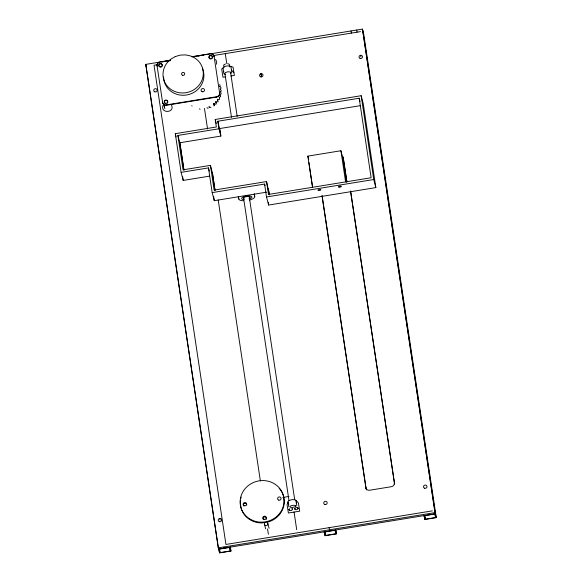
<?xml version="1.0" encoding="UTF-8"?>
<svg xmlns="http://www.w3.org/2000/svg" width="582" height="582" viewBox="0 0 582 582"><rect width="100%" height="100%" fill="white"/><g stroke="black" fill="none" stroke-linecap="round" stroke-linejoin="round"><path stroke-width="0.87" d="M214.278 105.095L213.87 105.982M163.011 105.349C159.985 113.745 175.247 113.192 171.523 105.029M216.409 64.238L216.7 61.99L215.616 59.364M289.763 508.588L289.116 510.123L288.912 509.352C289.218 511.454 292.681 510.865 292.339 508.799L292.535 509.57M295.43 507.664L294.783 509.199L294.587 508.435C294.885 510.53 298.355 509.941 298.006 507.875L298.202 508.646L297.533 507.584L296.253 507.308M223.801 67.527L221.72 68.967L222.855 76.489L223.052 77.253L225.671 76.831M225.278 72.641L227.715 71.797L230.232 71.935M209.455 106.921L210.96 107.495M288.628 500.695L292.186 499.582L295.561 499.88M219.625 86.471L220.061 85.94L219.72 84.441M209.251 107.706L208.923 106.564M225.525 63.947L223.692 64.951L223.925 67.017M220.367 89.053C221.48 88.711 220.884 86.449 219.749 86.594M220.462 91.774L221.32 91.018L220.454 89.257M170.453 60.201L159.992 61.91A3.47 3.259 -14.6 0 0 157.053 65.686L162.633 102.607A3.47 3.259 -14.6 0 0 163.979 104.724L164.357 104.942A3.47 3.259 -14.6 0 0 166.539 105.269L216.722 97.099A3.47 3.259 -14.6 0 0 219.661 93.324L214.081 56.403A3.47 3.259 -14.6 0 0 210.175 53.74L191.754 56.738M230.305 546.549L230.981 551.045L219.574 552.9L218.272 547.902L145.726 64.376L169.929 60.433M192.344 56.789L362.426 29.1L363.728 34.098L436.274 517.624L424.875 519.486L423.871 515.637M161.84 62.005L163.578 61.721M165.324 61.437L167.07 61.154M168.809 60.87L170.555 60.586M194.49 56.694L196.243 56.41M197.996 56.119L199.75 55.836M201.503 55.552L203.256 55.268M157.613 64.638L154.026 65.22L225.932 544.454L432.375 510.851M213.223 55.588L360.469 31.617M230.901 75.98L234.386 75.413L233.062 67.119L229.825 66.181M162.633 102.607L162.538 102.221A3.47 3.259 -14.6 0 0 163.877 104.338L164.255 104.556A3.47 3.259 -14.6 0 0 166.445 104.884L216.628 96.721A3.47 3.259 -14.6 0 0 219.567 92.938L219.661 93.324M215.231 119.47L361.16 95.71L363.263 103.785L375.841 187.6L268.629 205.053L266.52 196.978L264.592 184.079L212.183 192.613L208.472 167.9L181.104 172.352L175.298 133.671L216.358 126.985L215.231 119.47L216.278 123.5M183.905 170.09L179.802 142.757L220.862 136.072L218.963 128.768L217.828 121.245L359.203 98.234L360.047 101.479M360.207 105.684L219.734 128.549L220.862 136.072M215.049 190.219L212.539 173.451L210.429 165.375L183.061 169.835L177.903 135.446L218.963 128.768M312.527 187.288L307.849 156.129L340.921 150.745L343.031 158.813L346.501 181.962M181.104 172.352L183.206 180.427L209.695 176.113M269.422 194.795L266.549 181.562L214.14 190.088L210.429 165.375M212.183 192.613L214.285 200.688L266.694 192.155M266.52 196.978L373.739 179.525L375.841 187.6M282.801 497.472L288.999 496.461M218.272 547.902L434.972 512.626L436.274 517.624M230.356 550.943L229.453 547.48L219.188 549.153L220.091 552.616L230.356 550.943L229.955 548.251M335.858 533.774L334.956 530.311L324.691 531.984L325.593 535.44L335.858 533.774L335.319 530.173M435.656 517.529L434.754 514.066L424.489 515.739L425.391 519.195L435.656 517.529L434.987 513.033M324.072 531.883L325.076 535.724L336.476 533.869L335.938 530.275M207.003 107.677L208.058 108.448M200.121 109.307L199.393 108.87M220.462 94.437L221.247 93.833L220.491 91.985M219.618 97.07L220.68 96.605L220.382 95.106M227.715 63.685L229.359 64.289L229.766 66.988M192.104 106.055L191.733 105.691M291.866 508.508L292.419 509.163M233.869 72.495L231.476 70.167A4.045 1.382 -8.5 0 1 231.294 70.546M295.831 500.913A4.045 1.382 -8.5 0 0 296.012 500.527L298.406 502.855L299.73 511.149L288.396 512.997L287.064 504.703L288.097 501.815A4.045 1.382 -8.5 0 0 288.454 502.113M214.016 104.113L213.725 103.48L214.023 104.629L214.591 103.822L215.769 104.2L216.38 103.836L215.74 101.588L216.046 102.745L216.46 101.865L218.155 101.748L217.348 99.26L217.646 100.417L217.981 99.646L219.538 99.42L219.283 97.449M362.753 31.246L363.052 32.403M360.513 55.283L360.949 56.949M350.488 190.947L394.596 484.079L350.793 192.096M307.849 156.129L308.693 159.359M261.471 75.34L261.034 73.674L261.522 76.897M321.977 195.588L366.085 488.72A3.47 3.259 -14.6 0 0 366.18 489.135M264.592 184.079L265.006 185.694M254.145 194.199L254.749 196.505A8.061 2.757 -8.5 0 1 249.525 200.055M214.081 56.403L214.183 56.789A3.47 3.259 -14.6 0 0 212.837 54.672M335.479 530.027L336.476 533.869M216.628 96.721L216.722 97.099M238.234 196.789L238.838 199.095A8.061 2.757 -8.5 0 0 243.422 200.768M213.907 103.771L214.322 105.262M217.828 121.245L220.687 134.333M208.472 167.9L209.316 171.13M177.903 135.446L180.005 143.521L183.97 169.973M175.298 133.671L176.135 136.901M157.053 65.686L157.155 66.072A3.47 3.259 -14.6 0 1 157.373 64.384M166.445 104.884L166.539 105.269M164.721 108.172L164.873 108.747M163.426 103.509L164.466 107.51L164.408 106.804M267.873 523.647L269.08 528.26M145.726 64.376L146.424 67.068M264.454 524.2L265.654 528.82M229.977 547.196L230.981 551.045M219.698 518.497L220.134 520.163M223.975 546.971L224.274 548.128M362.724 30.257L435.278 513.782L218.57 549.052L146.024 65.526M362.426 29.1L434.972 512.626M356.722 30.031L357.05 32.177M424.853 515.601L425.391 519.195M424.336 515.885L424.875 519.486M361.16 95.71L373.739 179.525M351.019 30.955L351.346 33.109M359.203 98.234L371.134 177.75L268.484 194.453L266.549 181.562M346.93 181.846L343.104 156.9L346.865 181.977M340.921 150.745L345.599 181.904M322.144 195.843L366.085 488.72M308.889 162.473L312.65 187.542M329.15 527.648L329.477 529.802M325.054 531.846L325.593 535.44M324.669 533.032L325.076 535.724M268.447 188.866L269.35 194.883M268.237 202.471L268.629 205.053M254.349 193.871L254.749 196.505M296.012 500.527L296.82 505.904M230.574 72.379L237.18 116.436M249.191 196.454L294.652 499.443M225.278 53.624L226.762 63.518M294.048 511.949L296.696 529.635M224.87 73.31L231.483 117.36M243.487 197.385L288.948 500.367M288.01 501.466L288.81 506.842M238.576 197.334L238.838 199.095M204.464 108.354L207.563 129M218.199 199.917L260.358 480.892M267.567 528.936L268.36 534.247M212.335 172.687L214.984 190.336M213.623 196.272L214.285 200.688M182.675 176.913L183.206 180.427M219.421 548.12L220.091 552.616M218.897 548.404L219.574 552.9M240.621 504.856L240.33 502.484A22.058 20.712 -14.6 0 1 240.497 500.156M240.722 505.649L240.999 507.86A22.058 20.712 -14.6 0 0 261.995 522.934L267.691 522.134A22.058 20.712 -14.6 0 0 284.278 501.786L283.601 496.417A22.058 20.712 -14.6 0 0 279.149 488.298M394.298 482.922A3.47 3.259 -14.6 0 1 391.359 486.705L369.686 490.233A3.47 3.259 -14.6 0 1 365.787 487.563M366.529 489.913A3.47 3.259 -14.6 0 1 366.325 489.535M249.176 199.08A5.216 1.782 -8.5 0 0 251.955 197.196L251.839 196.745A5.216 1.782 -8.5 0 0 246.339 196.069A5.216 1.782 -8.5 0 0 241.632 198.404L241.748 198.855A5.216 1.782 -8.5 0 0 244.018 199.684M244.258 198.942A3.47 1.186 -8.5 0 1 244.469 197.225A3.47 1.186 -8.5 0 1 249.322 196.658A3.47 1.186 -8.5 0 1 249.111 198.375M230.501 73.456A4.045 1.382 -8.5 0 0 231.796 72.314L230.901 66.588C228.566 65.308 224.703 65.795 222.986 67.876L223.881 73.601A4.045 1.382 -8.5 0 0 225.641 74.249M223.917 71.746A4.045 1.382 -8.5 0 1 223.561 71.455M296.333 502.681A4.045 1.382 -8.5 0 1 296.158 503.059M288.781 504.259A4.045 1.382 -8.5 0 1 288.417 503.968M267.524 522.876A1.731 1.63 -14.6 0 1 266.403 525.539A1.731 1.63 -14.6 0 1 264.563 523.356M240.766 498.607A22.058 20.712 -14.6 0 1 241.159 497.093M266.367 519.108A1.731 1.63 -14.6 0 1 266.141 519.486M263.399 519.588A1.731 1.63 -14.6 0 1 264.09 517.056A1.731 1.63 -14.6 0 1 266.476 518.264M243.691 505.991A1.731 1.63 -14.6 0 1 244.593 503.379A1.731 1.63 -14.6 0 1 246.768 505.089M165.019 103.385A1.731 1.63 -14.6 0 1 164.59 101.224A1.731 1.63 -14.6 0 1 166.838 100.57A1.731 1.63 -14.6 0 1 167.66 102.614M167.441 102.992A1.731 1.63 -14.6 0 1 167.121 103.305M211.622 54.155A3.47 3.259 -14.6 0 1 212.459 54.446M157.817 63.627A3.47 3.259 -14.6 0 1 158.108 63.3M159.221 62.543A3.47 3.259 -14.6 0 1 159.65 62.39M159.235 66.581A1.731 1.63 -14.6 0 1 160.014 63.984A1.731 1.63 -14.6 0 1 162.305 65.497A1.731 1.63 -14.6 0 1 159.955 67.061M212.401 57.822A1.731 1.63 -14.6 0 0 212.488 57.4L212.357 56.592A1.731 1.63 -14.6 0 0 210.771 55.326L210.32 55.37A1.731 1.63 -14.6 0 0 208.945 57.189A1.731 1.63 -14.6 0 0 210.699 58.593A1.731 1.63 -14.6 0 0 212.386 57.014A1.731 1.63 -14.6 0 0 210.873 55.712L210.422 55.756A1.731 1.63 -14.6 0 0 209.069 57.713M212.197 58.215A1.731 1.63 -14.6 0 1 211.899 58.542M211.528 58.789A1.731 1.63 -14.6 0 1 209.804 58.731M209.462 58.462A1.731 1.63 -14.6 0 1 209.214 58.113M202.303 68.196A20.232 19.002 -14.6 0 1 187.877 94.75A20.232 19.002 -14.6 0 1 163.593 76.969M175.262 56.57L170.73 59.233A20.232 19.002 -14.6 0 0 169.675 88.471A20.232 19.002 -14.6 0 0 200.259 83.495A20.232 19.002 -14.6 0 0 190.685 55.988L185.593 54.89L180.333 55.094L175.262 56.57M295.649 505.853L295.445 505.627A2.888 0.989 -8.5 0 0 292.397 505.438A2.888 0.989 -8.5 0 0 289.974 506.631L289.982 506.893A2.888 0.989 -8.5 0 0 292.862 507.366A2.888 0.989 -8.5 0 0 295.663 506.107L295.649 505.853M154.812 91.84A1.731 1.63 -14.6 0 0 157.169 90.028A1.731 1.63 -14.6 0 0 154.39 89.053A1.731 1.63 -14.6 0 0 154.812 91.84M219.298 521.647A1.731 1.63 -14.6 0 0 221.655 519.835A1.731 1.63 -14.6 0 0 218.876 518.853A1.731 1.63 -14.6 0 0 219.298 521.647M324.8 504.47A1.731 1.63 -14.6 0 0 327.157 502.659A1.731 1.63 -14.6 0 0 324.378 501.684A1.731 1.63 -14.6 0 0 324.8 504.47M424.598 488.225A1.731 1.63 -14.6 0 0 426.955 486.414A1.731 1.63 -14.6 0 0 424.176 485.439A1.731 1.63 -14.6 0 0 424.598 488.225M360.113 58.426A1.731 1.63 -14.6 0 0 362.462 56.614A1.731 1.63 -14.6 0 0 359.691 55.632A1.731 1.63 -14.6 0 0 360.113 58.426M260.634 76.817A1.731 1.63 -14.6 0 0 262.991 75.005A1.731 1.63 -14.6 0 0 260.212 74.03A1.731 1.63 -14.6 0 0 260.634 76.817M318.47 190.474A1.448 0.495 -8.5 0 0 320.798 189.87A1.448 0.495 -8.5 0 0 318.9 189.572A1.448 0.495 -8.5 0 0 318.47 190.474M339 187.135A1.448 0.495 -8.5 0 0 341.328 186.531A1.448 0.495 -8.5 0 0 339.43 186.225A1.448 0.495 -8.5 0 0 339 187.135M278.705 500.098A1.731 1.63 -14.6 0 0 281.062 498.279A1.731 1.63 -14.6 0 0 278.283 497.304A1.731 1.63 -14.6 0 0 278.705 500.098M250.849 519.551A22.058 20.712 -14.6 0 0 284.074 501.015A22.058 20.712 -14.6 0 0 251.38 483.526A22.058 20.712 -14.6 0 0 250.849 519.551M263.915 519.304A1.731 1.63 -14.6 0 0 266.272 517.493A1.731 1.63 -14.6 0 0 263.5 516.518A1.731 1.63 -14.6 0 0 263.915 519.304M244.207 505.707A1.731 1.63 -14.6 0 0 246.564 503.896A1.731 1.63 -14.6 0 0 243.785 502.921A1.731 1.63 -14.6 0 0 244.207 505.707M165.31 103.196A1.731 1.63 -14.6 0 0 167.667 101.384A1.731 1.63 -14.6 0 0 164.895 100.41A1.731 1.63 -14.6 0 0 165.31 103.196M182.566 75.289A1.571 1.477 -14.6 0 0 184.705 73.645A1.571 1.477 -14.6 0 0 182.188 72.75A1.571 1.477 -14.6 0 0 182.566 75.289M159.854 66.675A1.731 1.63 -14.6 0 0 162.182 64.828A1.731 1.63 -14.6 0 0 159.388 63.889A1.731 1.63 -14.6 0 0 159.854 66.675M202.143 91.701A1.731 1.63 -14.6 0 0 204.5 89.883A1.731 1.63 -14.6 0 0 201.728 88.908A1.731 1.63 -14.6 0 0 202.143 91.701"/></g></svg>
